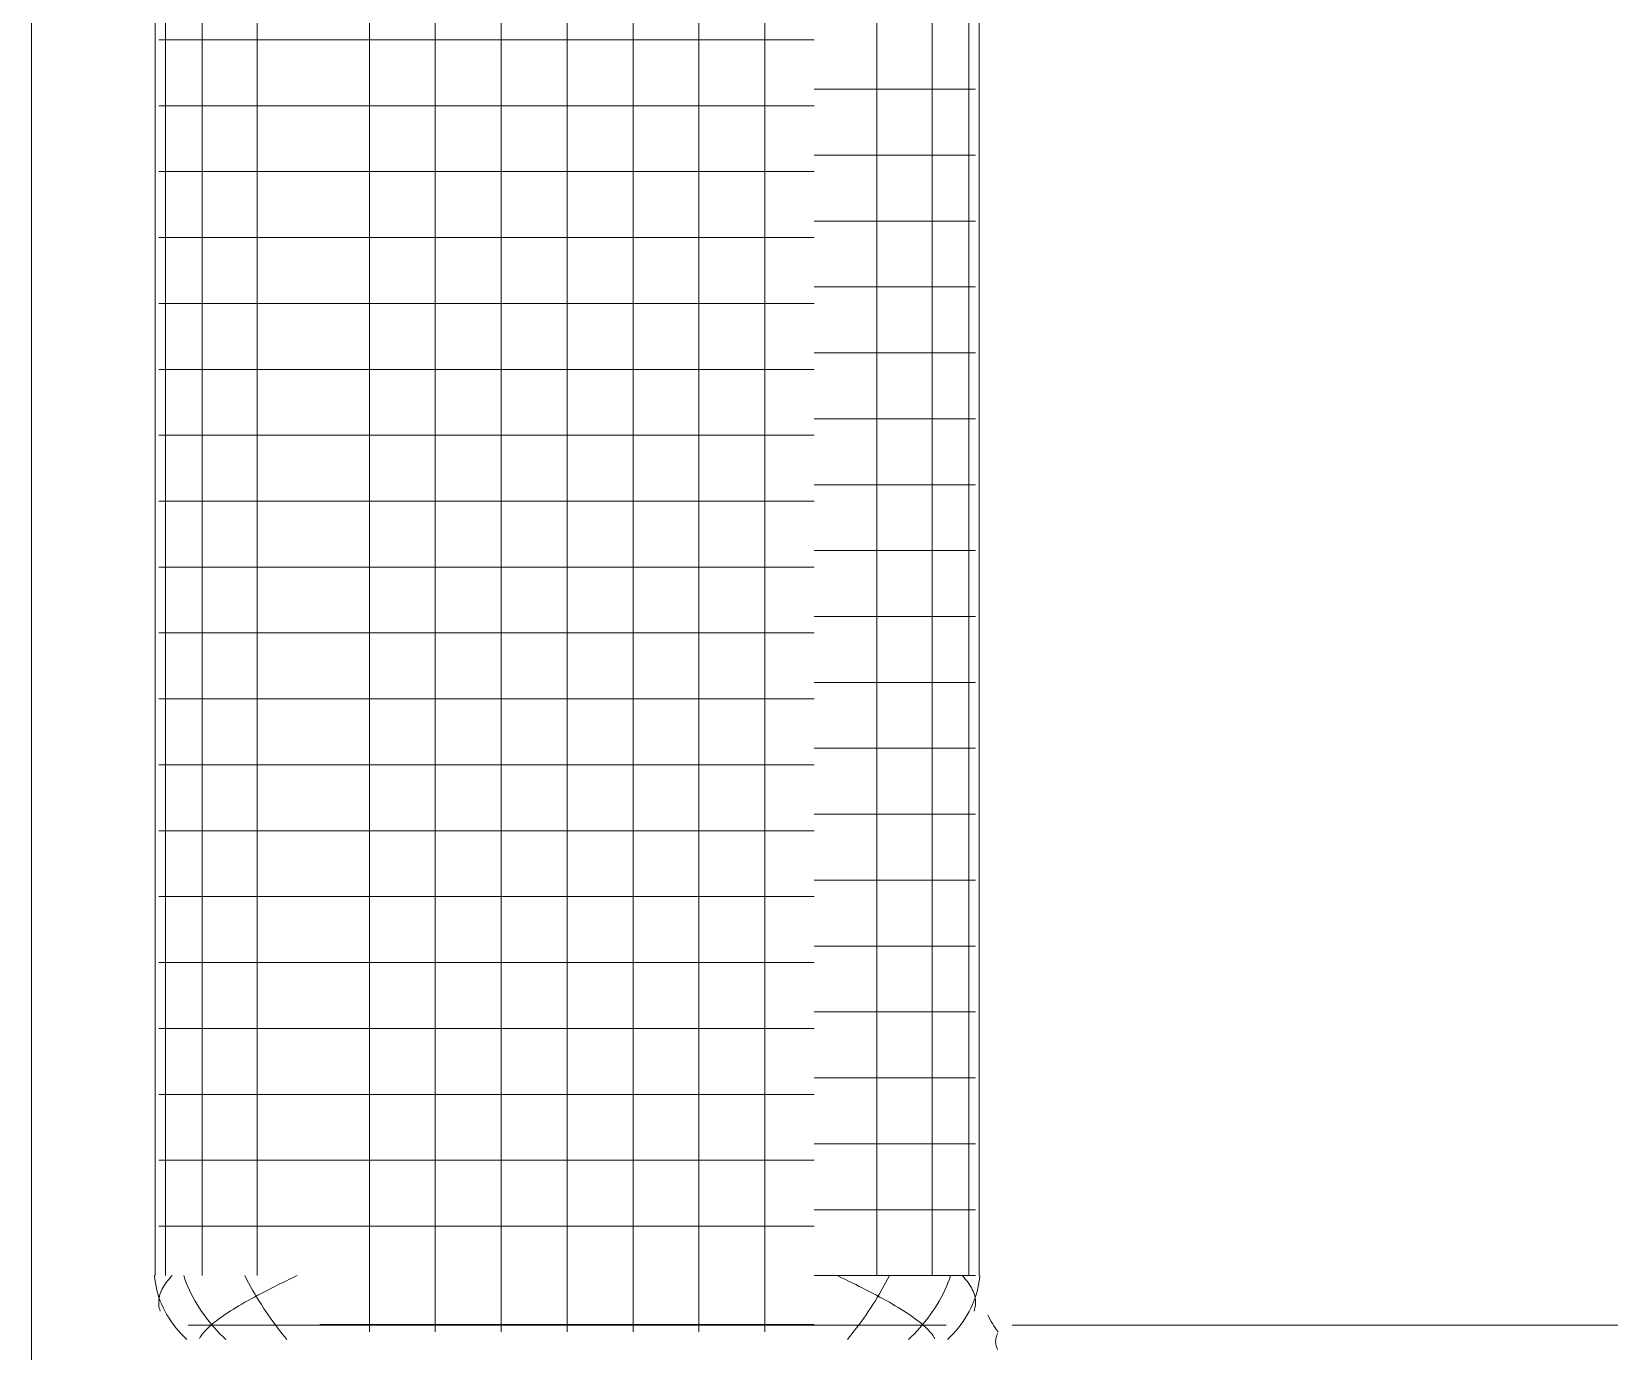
# Model space of a CAD drawing. Header units: millimetres. Extents: x 586.5 to 618.3, y 239.1 to 272.6.
# Drawn here: x 594.072 to 594.5508, y 269.4624 to 269.8629 of the extents above; entities that cross this region are included whole.
import ezdxf

# ---------------------------------------------------------------- set-up
doc = ezdxf.new("R2010")
doc.units = ezdxf.units.MM
doc.header["$LTSCALE"] = 75
doc.layers.add('A Arquitetura LRZ', color=252, linetype='Continuous', lineweight=9)
doc.layers.add('A Mobiliário LRZ', color=253, linetype='Continuous', lineweight=9)

msp = doc.modelspace()

# ---------------------------------------------------------------- linework, layer by layer
at = {"layer": 'A Arquitetura LRZ'}
msp.add_line((594.07204, 263.6104), (594.07204, 271.4104), dxfattribs=at)
at = {"layer": 'A Mobiliário LRZ'}
for p, q in [((594.10954, 270.2354), (594.10954, 269.4854)), ((594.11267, 270.2354), (594.11267, 269.4854)), ((594.12378, 270.2354), (594.12378, 269.4854)), ((594.14053, 270.2354), (594.14053, 269.4854)), ((594.17454, 270.2354), (594.17454, 269.4854)), ((594.19454, 270.2354), (594.19454, 269.4854)), ((594.21454, 270.2354), (594.21454, 269.4854)), ((594.23454, 270.2354), (594.23454, 269.4854)), ((594.25454, 270.2354), (594.25454, 269.4854)), ((594.27454, 270.2354), (594.27454, 269.4854)), ((594.29454, 270.2354), (594.29454, 269.4854)), ((594.32856, 269.4854), (594.32856, 270.2354)), ((594.34531, 269.4854), (594.34531, 270.2354)), ((594.35642, 269.4854), (594.35642, 270.2354)), ((594.35954, 269.4854), (594.35954, 270.2354)), ((594.11068, 269.8604), (594.11574, 269.8604)), ((594.11574, 269.8604), (594.12378, 269.8604)), ((594.12378, 269.8604), (594.13425, 269.8604)), ((594.13425, 269.8604), (594.14645, 269.8604)), ((594.14645, 269.8604), (594.15954, 269.8604)), ((594.15954, 269.8604), (594.30954, 269.8604)), ((594.32264, 269.8454), (594.30954, 269.8454)), ((594.33483, 269.8454), (594.32264, 269.8454)), ((594.34531, 269.8454), (594.33483, 269.8454)), ((594.35335, 269.8454), (594.34531, 269.8454)), ((594.3584, 269.8454), (594.35335, 269.8454)), ((594.11068, 269.8404), (594.11574, 269.8404)), ((594.11574, 269.8404), (594.12378, 269.8404)), ((594.12378, 269.8404), (594.13425, 269.8404)), ((594.13425, 269.8404), (594.14645, 269.8404)), ((594.14645, 269.8404), (594.15954, 269.8404)), ((594.15954, 269.8404), (594.30954, 269.8404)), ((594.32264, 269.8254), (594.30954, 269.8254)), ((594.33483, 269.8254), (594.32264, 269.8254)), ((594.34531, 269.8254), (594.33483, 269.8254)), ((594.35335, 269.8254), (594.34531, 269.8254)), ((594.3584, 269.8254), (594.35335, 269.8254)), ((594.11068, 269.8204), (594.11574, 269.8204)), ((594.11574, 269.8204), (594.12378, 269.8204)), ((594.12378, 269.8204), (594.13425, 269.8204)), ((594.13425, 269.8204), (594.14645, 269.8204)), ((594.14645, 269.8204), (594.15954, 269.8204)), ((594.15954, 269.8204), (594.30954, 269.8204)), ((594.32264, 269.8054), (594.30954, 269.8054)), ((594.33483, 269.8054), (594.32264, 269.8054)), ((594.34531, 269.8054), (594.33483, 269.8054)), ((594.35335, 269.8054), (594.34531, 269.8054)), ((594.3584, 269.8054), (594.35335, 269.8054)), ((594.11068, 269.8004), (594.11574, 269.8004)), ((594.11574, 269.8004), (594.12378, 269.8004)), ((594.12378, 269.8004), (594.13425, 269.8004)), ((594.13425, 269.8004), (594.14645, 269.8004)), ((594.14645, 269.8004), (594.15954, 269.8004)), ((594.15954, 269.8004), (594.30954, 269.8004)), ((594.32264, 269.7854), (594.30954, 269.7854)), ((594.33483, 269.7854), (594.32264, 269.7854)), ((594.34531, 269.7854), (594.33483, 269.7854)), ((594.35335, 269.7854), (594.34531, 269.7854)), ((594.3584, 269.7854), (594.35335, 269.7854)), ((594.11068, 269.7804), (594.11574, 269.7804)), ((594.11574, 269.7804), (594.12378, 269.7804)), ((594.12378, 269.7804), (594.13425, 269.7804)), ((594.13425, 269.7804), (594.14645, 269.7804)), ((594.14645, 269.7804), (594.15954, 269.7804)), ((594.15954, 269.7804), (594.30954, 269.7804)), ((594.32264, 269.7654), (594.30954, 269.7654)), ((594.33483, 269.7654), (594.32264, 269.7654)), ((594.34531, 269.7654), (594.33483, 269.7654)), ((594.35335, 269.7654), (594.34531, 269.7654)), ((594.3584, 269.7654), (594.35335, 269.7654)), ((594.11068, 269.7604), (594.11574, 269.7604)), ((594.11574, 269.7604), (594.12378, 269.7604)), ((594.12378, 269.7604), (594.13425, 269.7604)), ((594.13425, 269.7604), (594.14645, 269.7604)), ((594.14645, 269.7604), (594.15954, 269.7604)), ((594.15954, 269.7604), (594.30954, 269.7604)), ((594.32264, 269.7454), (594.30954, 269.7454)), ((594.33483, 269.7454), (594.32264, 269.7454)), ((594.34531, 269.7454), (594.33483, 269.7454)), ((594.35335, 269.7454), (594.34531, 269.7454)), ((594.3584, 269.7454), (594.35335, 269.7454)), ((594.11068, 269.7404), (594.11574, 269.7404)), ((594.11574, 269.7404), (594.12378, 269.7404)), ((594.12378, 269.7404), (594.13425, 269.7404)), ((594.13425, 269.7404), (594.14645, 269.7404)), ((594.14645, 269.7404), (594.15954, 269.7404)), ((594.15954, 269.7404), (594.30954, 269.7404)), ((594.32264, 269.7254), (594.30954, 269.7254)), ((594.33483, 269.7254), (594.32264, 269.7254)), ((594.34531, 269.7254), (594.33483, 269.7254)), ((594.35335, 269.7254), (594.34531, 269.7254)), ((594.3584, 269.7254), (594.35335, 269.7254)), ((594.11068, 269.7204), (594.11574, 269.7204)), ((594.11574, 269.7204), (594.12378, 269.7204)), ((594.12378, 269.7204), (594.13425, 269.7204)), ((594.13425, 269.7204), (594.14645, 269.7204)), ((594.14645, 269.7204), (594.15954, 269.7204)), ((594.15954, 269.7204), (594.30954, 269.7204)), ((594.32264, 269.7054), (594.30954, 269.7054)), ((594.33483, 269.7054), (594.32264, 269.7054)), ((594.34531, 269.7054), (594.33483, 269.7054)), ((594.35335, 269.7054), (594.34531, 269.7054)), ((594.3584, 269.7054), (594.35335, 269.7054)), ((594.11068, 269.7004), (594.11574, 269.7004)), ((594.11574, 269.7004), (594.12378, 269.7004)), ((594.12378, 269.7004), (594.13425, 269.7004)), ((594.13425, 269.7004), (594.14645, 269.7004)), ((594.14645, 269.7004), (594.15954, 269.7004)), ((594.15954, 269.7004), (594.30954, 269.7004)), ((594.32264, 269.6854), (594.30954, 269.6854)), ((594.33483, 269.6854), (594.32264, 269.6854)), ((594.34531, 269.6854), (594.33483, 269.6854)), ((594.35335, 269.6854), (594.34531, 269.6854)), ((594.3584, 269.6854), (594.35335, 269.6854)), ((594.11068, 269.6804), (594.11574, 269.6804)), ((594.11574, 269.6804), (594.12378, 269.6804)), ((594.12378, 269.6804), (594.13425, 269.6804)), ((594.13425, 269.6804), (594.14645, 269.6804)), ((594.14645, 269.6804), (594.15954, 269.6804)), ((594.15954, 269.6804), (594.30954, 269.6804)), ((594.32264, 269.6654), (594.30954, 269.6654)), ((594.33483, 269.6654), (594.32264, 269.6654)), ((594.34531, 269.6654), (594.33483, 269.6654)), ((594.35335, 269.6654), (594.34531, 269.6654)), ((594.3584, 269.6654), (594.35335, 269.6654)), ((594.11068, 269.6604), (594.11574, 269.6604)), ((594.11574, 269.6604), (594.12378, 269.6604)), ((594.12378, 269.6604), (594.13425, 269.6604)), ((594.13425, 269.6604), (594.14645, 269.6604)), ((594.14645, 269.6604), (594.15954, 269.6604)), ((594.15954, 269.6604), (594.30954, 269.6604)), ((594.32264, 269.6454), (594.30954, 269.6454)), ((594.33483, 269.6454), (594.32264, 269.6454)), ((594.34531, 269.6454), (594.33483, 269.6454)), ((594.35335, 269.6454), (594.34531, 269.6454)), ((594.3584, 269.6454), (594.35335, 269.6454)), ((594.11068, 269.6404), (594.11574, 269.6404)), ((594.11574, 269.6404), (594.12378, 269.6404)), ((594.12378, 269.6404), (594.13425, 269.6404)), ((594.13425, 269.6404), (594.14645, 269.6404)), ((594.14645, 269.6404), (594.15954, 269.6404)), ((594.15954, 269.6404), (594.30954, 269.6404)), ((594.32264, 269.6254), (594.30954, 269.6254)), ((594.33483, 269.6254), (594.32264, 269.6254)), ((594.34531, 269.6254), (594.33483, 269.6254)), ((594.35335, 269.6254), (594.34531, 269.6254)), ((594.3584, 269.6254), (594.35335, 269.6254)), ((594.11068, 269.6204), (594.11574, 269.6204)), ((594.11574, 269.6204), (594.12378, 269.6204)), ((594.12378, 269.6204), (594.13425, 269.6204)), ((594.13425, 269.6204), (594.14645, 269.6204)), ((594.14645, 269.6204), (594.15954, 269.6204)), ((594.15954, 269.6204), (594.30954, 269.6204)), ((594.32264, 269.6054), (594.30954, 269.6054)), ((594.33483, 269.6054), (594.32264, 269.6054)), ((594.34531, 269.6054), (594.33483, 269.6054)), ((594.35335, 269.6054), (594.34531, 269.6054)), ((594.3584, 269.6054), (594.35335, 269.6054)), ((594.11068, 269.6004), (594.11574, 269.6004)), ((594.11574, 269.6004), (594.12378, 269.6004)), ((594.12378, 269.6004), (594.13425, 269.6004)), ((594.13425, 269.6004), (594.14645, 269.6004)), ((594.14645, 269.6004), (594.15954, 269.6004)), ((594.15954, 269.6004), (594.30954, 269.6004)), ((594.32264, 269.5854), (594.30954, 269.5854)), ((594.33483, 269.5854), (594.32264, 269.5854)), ((594.34531, 269.5854), (594.33483, 269.5854)), ((594.35335, 269.5854), (594.34531, 269.5854)), ((594.3584, 269.5854), (594.35335, 269.5854)), ((594.11068, 269.5804), (594.11574, 269.5804)), ((594.11574, 269.5804), (594.12378, 269.5804)), ((594.12378, 269.5804), (594.13425, 269.5804)), ((594.13425, 269.5804), (594.14645, 269.5804)), ((594.14645, 269.5804), (594.15954, 269.5804)), ((594.15954, 269.5804), (594.30954, 269.5804)), ((594.32264, 269.5654), (594.30954, 269.5654)), ((594.33483, 269.5654), (594.32264, 269.5654)), ((594.34531, 269.5654), (594.33483, 269.5654)), ((594.35335, 269.5654), (594.34531, 269.5654)), ((594.3584, 269.5654), (594.35335, 269.5654)), ((594.11068, 269.5604), (594.11574, 269.5604)), ((594.11574, 269.5604), (594.12378, 269.5604)), ((594.12378, 269.5604), (594.13425, 269.5604)), ((594.13425, 269.5604), (594.14645, 269.5604)), ((594.14645, 269.5604), (594.15954, 269.5604)), ((594.15954, 269.5604), (594.30954, 269.5604)), ((594.32264, 269.5454), (594.30954, 269.5454)), ((594.33483, 269.5454), (594.32264, 269.5454)), ((594.34531, 269.5454), (594.33483, 269.5454)), ((594.35335, 269.5454), (594.34531, 269.5454)), ((594.3584, 269.5454), (594.35335, 269.5454)), ((594.11068, 269.5404), (594.11574, 269.5404)), ((594.11574, 269.5404), (594.12378, 269.5404)), ((594.12378, 269.5404), (594.13425, 269.5404)), ((594.13425, 269.5404), (594.14645, 269.5404)), ((594.14645, 269.5404), (594.15954, 269.5404)), ((594.15954, 269.5404), (594.30954, 269.5404)), ((594.32264, 269.5254), (594.30954, 269.5254)), ((594.33483, 269.5254), (594.32264, 269.5254)), ((594.34531, 269.5254), (594.33483, 269.5254)), ((594.35335, 269.5254), (594.34531, 269.5254)), ((594.3584, 269.5254), (594.35335, 269.5254)), ((594.11068, 269.5204), (594.11574, 269.5204)), ((594.11574, 269.5204), (594.12378, 269.5204)), ((594.12378, 269.5204), (594.13425, 269.5204)), ((594.13425, 269.5204), (594.14645, 269.5204)), ((594.14645, 269.5204), (594.15954, 269.5204)), ((594.15954, 269.5204), (594.30954, 269.5204)), ((594.32264, 269.5054), (594.30954, 269.5054)), ((594.33483, 269.5054), (594.32264, 269.5054)), ((594.34531, 269.5054), (594.33483, 269.5054)), ((594.35335, 269.5054), (594.34531, 269.5054)), ((594.3584, 269.5054), (594.35335, 269.5054)), ((594.11068, 269.5004), (594.11574, 269.5004)), ((594.11574, 269.5004), (594.12378, 269.5004)), ((594.12378, 269.5004), (594.13425, 269.5004)), ((594.13425, 269.5004), (594.14645, 269.5004)), ((594.14645, 269.5004), (594.15954, 269.5004)), ((594.15954, 269.5004), (594.30954, 269.5004)), ((594.10935, 269.4854), (594.10946, 269.48429)), ((594.10946, 269.48429), (594.10961, 269.48317)), ((594.11291, 269.48329), (594.11332, 269.48382)), ((594.11332, 269.48382), (594.11375, 269.48435)), ((594.11375, 269.48435), (594.11422, 269.48488)), ((594.11422, 269.48488), (594.11472, 269.4854)), ((594.1182, 269.4854), (594.11858, 269.48429)), ((594.11858, 269.48429), (594.119, 269.48317)), ((594.13675, 269.4854), (594.13731, 269.48429)), ((594.13731, 269.48429), (594.1379, 269.48317)), ((594.14809, 269.48321), (594.1492, 269.48376)), ((594.1492, 269.48376), (594.15033, 269.48431)), ((594.15033, 269.48431), (594.15146, 269.48486)), ((594.15146, 269.48486), (594.15259, 269.4854)), ((594.17454, 269.47521), (594.17454, 269.4854)), ((594.19454, 269.47521), (594.19454, 269.4854)), ((594.21454, 269.47521), (594.21454, 269.4854)), ((594.23454, 269.47521), (594.23454, 269.4854)), ((594.25454, 269.47521), (594.25454, 269.4854)), ((594.27454, 269.47521), (594.27454, 269.4854)), ((594.29454, 269.47521), (594.29454, 269.4854)), ((594.32264, 269.4854), (594.30954, 269.4854)), ((594.31763, 269.48486), (594.3165, 269.4854)), ((594.31876, 269.48431), (594.31763, 269.48486)), ((594.31988, 269.48376), (594.31876, 269.48431)), ((594.321, 269.48321), (594.31988, 269.48376)), ((594.33483, 269.4854), (594.32264, 269.4854)), ((594.33119, 269.48317), (594.33177, 269.48429)), ((594.33177, 269.48429), (594.33234, 269.4854)), ((594.34531, 269.4854), (594.33483, 269.4854)), ((594.35335, 269.4854), (594.34531, 269.4854)), ((594.35009, 269.48317), (594.35051, 269.48429)), ((594.35051, 269.48429), (594.35089, 269.4854)), ((594.3584, 269.4854), (594.35335, 269.4854)), ((594.35487, 269.48488), (594.35437, 269.4854)), ((594.35533, 269.48435), (594.35487, 269.48488)), ((594.35577, 269.48382), (594.35533, 269.48435)), ((594.35618, 269.48329), (594.35577, 269.48382)), ((594.35948, 269.48317), (594.35963, 269.48429)), ((594.35963, 269.48429), (594.35973, 269.4854)), ((594.10961, 269.48317), (594.10981, 269.48206)), ((594.10981, 269.48206), (594.11006, 269.48096)), ((594.11006, 269.48096), (594.11036, 269.47986)), ((594.11036, 269.47986), (594.11071, 269.47877)), ((594.11074, 269.4786), (594.11085, 269.47911)), ((594.11085, 269.47911), (594.11099, 269.47963)), ((594.11099, 269.47963), (594.11116, 269.48015)), ((594.11116, 269.48015), (594.11137, 269.48067)), ((594.11137, 269.48067), (594.11161, 269.48119)), ((594.11161, 269.48119), (594.11189, 269.48171)), ((594.11189, 269.48171), (594.1122, 269.48224)), ((594.1122, 269.48224), (594.11254, 269.48276)), ((594.11254, 269.48276), (594.11291, 269.48329)), ((594.119, 269.48317), (594.11945, 269.48206)), ((594.11945, 269.48206), (594.11995, 269.48096)), ((594.11995, 269.48096), (594.12048, 269.47986)), ((594.12048, 269.47986), (594.12105, 269.47877)), ((594.1379, 269.48317), (594.13851, 269.48206)), ((594.13851, 269.48206), (594.13913, 269.48096)), ((594.13868, 269.47835), (594.13965, 269.47888)), ((594.13913, 269.48096), (594.13977, 269.47986)), ((594.13965, 269.47888), (594.14065, 269.47942)), ((594.13977, 269.47986), (594.14042, 269.47877)), ((594.14065, 269.47942), (594.14167, 269.47995)), ((594.14167, 269.47995), (594.1427, 269.48049)), ((594.1427, 269.48049), (594.14375, 269.48103)), ((594.14375, 269.48103), (594.14482, 269.48158)), ((594.14482, 269.48158), (594.1459, 269.48212)), ((594.1459, 269.48212), (594.14699, 269.48267)), ((594.14699, 269.48267), (594.14809, 269.48321)), ((594.3221, 269.48267), (594.321, 269.48321)), ((594.32319, 269.48212), (594.3221, 269.48267)), ((594.32427, 269.48158), (594.32319, 269.48212)), ((594.32533, 269.48103), (594.32427, 269.48158)), ((594.32638, 269.48049), (594.32533, 269.48103)), ((594.32742, 269.47995), (594.32638, 269.48049)), ((594.32843, 269.47942), (594.32742, 269.47995)), ((594.32943, 269.47888), (594.32843, 269.47942)), ((594.32866, 269.47877), (594.32932, 269.47986)), ((594.32932, 269.47986), (594.32996, 269.48096)), ((594.33041, 269.47835), (594.32943, 269.47888)), ((594.32996, 269.48096), (594.33058, 269.48206)), ((594.33058, 269.48206), (594.33119, 269.48317)), ((594.34804, 269.47877), (594.34861, 269.47986)), ((594.34861, 269.47986), (594.34914, 269.48096)), ((594.34914, 269.48096), (594.34963, 269.48206)), ((594.34963, 269.48206), (594.35009, 269.48317)), ((594.35655, 269.48276), (594.35618, 269.48329)), ((594.35689, 269.48224), (594.35655, 269.48276)), ((594.3572, 269.48171), (594.35689, 269.48224)), ((594.35747, 269.48119), (594.3572, 269.48171)), ((594.35772, 269.48067), (594.35747, 269.48119)), ((594.35792, 269.48015), (594.35772, 269.48067)), ((594.3581, 269.47963), (594.35792, 269.48015)), ((594.35824, 269.47911), (594.3581, 269.47963)), ((594.35835, 269.4786), (594.35824, 269.47911)), ((594.35838, 269.47877), (594.35873, 269.47986)), ((594.35873, 269.47986), (594.35903, 269.48096)), ((594.35903, 269.48096), (594.35928, 269.48206)), ((594.35928, 269.48206), (594.35948, 269.48317)), ((594.11061, 269.47707), (594.11062, 269.47758)), ((594.11064, 269.47656), (594.11061, 269.47707)), ((594.11062, 269.47758), (594.11066, 269.47809)), ((594.1107, 269.47606), (594.11064, 269.47656)), ((594.11066, 269.47809), (594.11074, 269.4786)), ((594.11079, 269.47556), (594.1107, 269.47606)), ((594.11071, 269.47877), (594.1111, 269.47769)), ((594.11092, 269.47507), (594.11079, 269.47556)), ((594.11108, 269.47458), (594.11092, 269.47507)), ((594.1111, 269.47769), (594.11154, 269.47662)), ((594.11154, 269.47662), (594.11203, 269.47556)), ((594.11203, 269.47556), (594.11256, 269.47452)), ((594.11256, 269.47452), (594.11313, 269.47349)), ((594.12105, 269.47877), (594.12165, 269.47769)), ((594.12165, 269.47769), (594.12228, 269.47662)), ((594.12228, 269.47662), (594.12295, 269.47556)), ((594.12295, 269.47556), (594.12364, 269.47452)), ((594.12364, 269.47452), (594.12437, 269.47349)), ((594.1309, 269.47369), (594.13166, 269.47419)), ((594.13166, 269.47419), (594.13245, 269.4747)), ((594.13245, 269.4747), (594.13327, 269.47521)), ((594.13327, 269.47521), (594.13411, 269.47572)), ((594.13411, 269.47572), (594.13497, 269.47624)), ((594.13497, 269.47624), (594.13587, 269.47676)), ((594.13587, 269.47676), (594.13678, 269.47729)), ((594.13678, 269.47729), (594.13772, 269.47782)), ((594.13772, 269.47782), (594.13868, 269.47835)), ((594.14042, 269.47877), (594.14109, 269.47769)), ((594.14109, 269.47769), (594.14177, 269.47662)), ((594.14177, 269.47662), (594.14246, 269.47556)), ((594.14246, 269.47556), (594.14316, 269.47452)), ((594.14316, 269.47452), (594.14386, 269.47349)), ((594.17454, 269.46835), (594.17454, 269.47521)), ((594.19454, 269.46835), (594.19454, 269.47521)), ((594.21454, 269.46835), (594.21454, 269.47521)), ((594.23454, 269.46835), (594.23454, 269.47521)), ((594.25454, 269.46835), (594.25454, 269.47521)), ((594.27454, 269.46835), (594.27454, 269.47521)), ((594.29454, 269.46835), (594.29454, 269.47521)), ((594.32523, 269.47349), (594.32593, 269.47452)), ((594.32593, 269.47452), (594.32663, 269.47556)), ((594.32663, 269.47556), (594.32732, 269.47662)), ((594.32732, 269.47662), (594.328, 269.47769)), ((594.328, 269.47769), (594.32866, 269.47877)), ((594.33137, 269.47782), (594.33041, 269.47835)), ((594.33231, 269.47729), (594.33137, 269.47782)), ((594.33322, 269.47676), (594.33231, 269.47729)), ((594.33411, 269.47624), (594.33322, 269.47676)), ((594.33498, 269.47572), (594.33411, 269.47624)), ((594.33582, 269.47521), (594.33498, 269.47572)), ((594.33663, 269.4747), (594.33582, 269.47521)), ((594.33742, 269.47419), (594.33663, 269.4747)), ((594.33818, 269.47369), (594.33742, 269.47419)), ((594.34472, 269.47349), (594.34544, 269.47452)), ((594.34544, 269.47452), (594.34614, 269.47556)), ((594.34614, 269.47556), (594.3468, 269.47662)), ((594.3468, 269.47662), (594.34744, 269.47769)), ((594.34744, 269.47769), (594.34804, 269.47877)), ((594.35595, 269.47349), (594.35653, 269.47452)), ((594.35653, 269.47452), (594.35706, 269.47556)), ((594.35706, 269.47556), (594.35754, 269.47662)), ((594.35754, 269.47662), (594.35798, 269.47769)), ((594.35798, 269.47769), (594.35838, 269.47877)), ((594.35801, 269.47458), (594.35817, 269.47507)), ((594.35817, 269.47507), (594.35829, 269.47556)), ((594.35829, 269.47556), (594.35839, 269.47606)), ((594.35842, 269.47809), (594.35835, 269.4786)), ((594.35839, 269.47606), (594.35845, 269.47656)), ((594.35847, 269.47758), (594.35842, 269.47809)), ((594.35845, 269.47656), (594.35847, 269.47707)), ((594.35847, 269.47707), (594.35847, 269.47758)), ((594.11313, 269.47349), (594.11375, 269.47248)), ((594.11375, 269.47248), (594.11441, 269.47149)), ((594.11441, 269.47149), (594.1151, 269.47053)), ((594.1151, 269.47053), (594.11584, 269.46958)), ((594.11584, 269.46958), (594.11661, 269.46866)), ((594.11955, 269.4704), (594.11954, 269.4704)), ((594.1196, 269.4704), (594.11955, 269.4704)), ((594.11971, 269.4704), (594.1196, 269.4704)), ((594.11989, 269.4704), (594.11971, 269.4704)), ((594.12013, 269.4704), (594.11989, 269.4704)), ((594.12043, 269.4704), (594.12013, 269.4704)), ((594.12079, 269.4704), (594.12043, 269.4704)), ((594.12122, 269.4704), (594.12079, 269.4704)), ((594.12171, 269.4704), (594.12122, 269.4704)), ((594.12226, 269.4704), (594.12171, 269.4704)), ((594.12287, 269.4704), (594.12226, 269.4704)), ((594.12354, 269.4704), (594.12287, 269.4704)), ((594.12427, 269.4704), (594.12354, 269.4704)), ((594.12505, 269.4704), (594.12427, 269.4704)), ((594.12437, 269.47349), (594.12512, 269.47248)), ((594.12498, 269.46892), (594.12542, 269.46937)), ((594.12588, 269.4704), (594.12505, 269.4704)), ((594.12512, 269.47248), (594.12589, 269.47149)), ((594.12542, 269.46937), (594.12591, 269.46983)), ((594.12678, 269.4704), (594.12588, 269.4704)), ((594.12589, 269.47149), (594.12669, 269.47053)), ((594.12591, 269.46983), (594.12642, 269.47029)), ((594.12642, 269.47029), (594.12697, 269.47076)), ((594.12669, 269.47053), (594.12751, 269.46958)), ((594.12772, 269.4704), (594.12678, 269.4704)), ((594.12697, 269.47076), (594.12755, 269.47124)), ((594.12751, 269.46958), (594.12835, 269.46866)), ((594.12755, 269.47124), (594.12816, 269.47172)), ((594.12871, 269.4704), (594.12772, 269.4704)), ((594.12816, 269.47172), (594.1288, 269.4722)), ((594.12976, 269.4704), (594.12871, 269.4704)), ((594.1288, 269.4722), (594.12947, 269.47269)), ((594.12947, 269.47269), (594.13017, 269.47319)), ((594.13085, 269.4704), (594.12976, 269.4704)), ((594.13017, 269.47319), (594.1309, 269.47369)), ((594.13199, 269.4704), (594.13085, 269.4704)), ((594.13317, 269.4704), (594.13199, 269.4704)), ((594.13439, 269.4704), (594.13317, 269.4704)), ((594.13566, 269.4704), (594.13439, 269.4704)), ((594.13696, 269.4704), (594.13566, 269.4704)), ((594.1383, 269.4704), (594.13696, 269.4704)), ((594.13967, 269.4704), (594.1383, 269.4704)), ((594.14107, 269.4704), (594.13967, 269.4704)), ((594.14251, 269.4704), (594.14107, 269.4704)), ((594.14397, 269.4704), (594.14251, 269.4704)), ((594.14386, 269.47349), (594.14457, 269.47248)), ((594.14545, 269.4704), (594.14397, 269.4704)), ((594.14457, 269.47248), (594.14528, 269.47149)), ((594.14528, 269.47149), (594.14599, 269.47053)), ((594.14696, 269.4704), (594.14545, 269.4704)), ((594.14599, 269.47053), (594.1467, 269.46958)), ((594.1467, 269.46958), (594.14741, 269.46866)), ((594.14849, 269.4704), (594.14696, 269.4704)), ((594.15004, 269.4704), (594.14849, 269.4704)), ((594.1516, 269.4704), (594.15004, 269.4704)), ((594.15317, 269.4704), (594.1516, 269.4704)), ((594.15475, 269.4704), (594.15317, 269.4704)), ((594.15635, 269.4704), (594.15475, 269.4704)), ((594.15794, 269.4704), (594.15635, 269.4704)), ((594.15954, 269.4704), (594.15794, 269.4704)), ((594.15954, 269.47053), (594.30954, 269.47053)), ((594.30954, 269.4704), (594.15954, 269.4704)), ((594.30998, 269.4704), (594.30954, 269.4704)), ((594.31157, 269.4704), (594.30998, 269.4704)), ((594.31317, 269.4704), (594.31157, 269.4704)), ((594.31476, 269.4704), (594.31317, 269.4704)), ((594.31634, 269.4704), (594.31476, 269.4704)), ((594.31791, 269.4704), (594.31634, 269.4704)), ((594.31947, 269.4704), (594.31791, 269.4704)), ((594.32101, 269.4704), (594.31947, 269.4704)), ((594.32254, 269.4704), (594.32101, 269.4704)), ((594.32168, 269.46866), (594.32239, 269.46958)), ((594.32239, 269.46958), (594.3231, 269.47053)), ((594.32404, 269.4704), (594.32254, 269.4704)), ((594.3231, 269.47053), (594.32381, 269.47149)), ((594.32381, 269.47149), (594.32452, 269.47248)), ((594.32552, 269.4704), (594.32404, 269.4704)), ((594.32452, 269.47248), (594.32523, 269.47349)), ((594.32697, 269.4704), (594.32552, 269.4704)), ((594.3284, 269.4704), (594.32697, 269.4704)), ((594.32979, 269.4704), (594.3284, 269.4704)), ((594.33116, 269.4704), (594.32979, 269.4704)), ((594.33248, 269.4704), (594.33116, 269.4704)), ((594.33378, 269.4704), (594.33248, 269.4704)), ((594.33503, 269.4704), (594.33378, 269.4704)), ((594.33624, 269.4704), (594.33503, 269.4704)), ((594.33741, 269.4704), (594.33624, 269.4704)), ((594.33854, 269.4704), (594.33741, 269.4704)), ((594.33891, 269.47319), (594.33818, 269.47369)), ((594.33962, 269.4704), (594.33854, 269.4704)), ((594.33962, 269.47269), (594.33891, 269.47319)), ((594.34029, 269.4722), (594.33962, 269.47269)), ((594.34065, 269.4704), (594.33962, 269.4704)), ((594.34093, 269.47172), (594.34029, 269.4722)), ((594.34163, 269.4704), (594.34065, 269.4704)), ((594.34074, 269.46866), (594.34158, 269.46958)), ((594.34154, 269.47124), (594.34093, 269.47172)), ((594.34212, 269.47076), (594.34154, 269.47124)), ((594.34158, 269.46958), (594.3424, 269.47053)), ((594.34256, 269.4704), (594.34163, 269.4704)), ((594.34267, 269.47029), (594.34212, 269.47076)), ((594.3424, 269.47053), (594.34319, 269.47149)), ((594.34343, 269.4704), (594.34256, 269.4704)), ((594.34318, 269.46983), (594.34267, 269.47029)), ((594.34366, 269.46937), (594.34318, 269.46983)), ((594.34319, 269.47149), (594.34397, 269.47248)), ((594.34426, 269.4704), (594.34343, 269.4704)), ((594.34411, 269.46892), (594.34366, 269.46937)), ((594.34397, 269.47248), (594.34472, 269.47349)), ((594.34502, 269.4704), (594.34426, 269.4704)), ((594.34573, 269.4704), (594.34502, 269.4704)), ((594.34639, 269.4704), (594.34573, 269.4704)), ((594.34698, 269.4704), (594.34639, 269.4704)), ((594.34751, 269.4704), (594.34698, 269.4704)), ((594.34799, 269.4704), (594.34751, 269.4704)), ((594.3484, 269.4704), (594.34799, 269.4704)), ((594.34875, 269.4704), (594.3484, 269.4704)), ((594.34903, 269.4704), (594.34875, 269.4704)), ((594.34926, 269.4704), (594.34903, 269.4704)), ((594.34942, 269.4704), (594.34926, 269.4704)), ((594.34951, 269.4704), (594.34942, 269.4704)), ((594.34954, 269.4704), (594.34951, 269.4704)), ((594.35248, 269.46866), (594.35325, 269.46958)), ((594.35325, 269.46958), (594.35398, 269.47053)), ((594.35398, 269.47053), (594.35468, 269.47149)), ((594.35468, 269.47149), (594.35534, 269.47248)), ((594.35534, 269.47248), (594.35595, 269.47349)), ((594.36956, 269.4704), (594.36954, 269.4704)), ((594.36961, 269.4704), (594.36956, 269.4704)), ((594.36967, 269.4704), (594.36961, 269.4704)), ((594.36976, 269.4704), (594.36967, 269.4704)), ((594.36988, 269.4704), (594.36976, 269.4704)), ((594.37001, 269.4704), (594.36988, 269.4704)), ((594.37017, 269.4704), (594.37001, 269.4704)), ((594.37036, 269.4704), (594.37017, 269.4704)), ((594.37056, 269.4704), (594.37036, 269.4704)), ((594.37079, 269.4704), (594.37056, 269.4704)), ((594.37104, 269.4704), (594.37079, 269.4704)), ((594.37131, 269.4704), (594.37104, 269.4704)), ((594.37161, 269.4704), (594.37131, 269.4704)), ((594.37192, 269.4704), (594.37161, 269.4704)), ((594.37226, 269.4704), (594.37192, 269.4704)), ((594.37261, 269.4704), (594.37226, 269.4704)), ((594.37298, 269.4704), (594.37261, 269.4704)), ((594.37337, 269.4704), (594.37298, 269.4704)), ((594.37378, 269.4704), (594.37337, 269.4704)), ((594.37421, 269.4704), (594.37378, 269.4704)), ((594.37465, 269.4704), (594.37421, 269.4704)), ((594.37511, 269.4704), (594.37465, 269.4704)), ((594.37559, 269.4704), (594.37511, 269.4704)), ((594.37607, 269.4704), (594.37559, 269.4704)), ((594.37658, 269.4704), (594.37607, 269.4704)), ((594.37709, 269.4704), (594.37658, 269.4704)), ((594.37762, 269.4704), (594.37709, 269.4704)), ((594.37815, 269.4704), (594.37762, 269.4704)), ((594.3787, 269.4704), (594.37815, 269.4704)), ((594.37926, 269.4704), (594.3787, 269.4704)), ((594.37982, 269.4704), (594.37926, 269.4704)), ((594.3804, 269.4704), (594.37982, 269.4704)), ((594.38098, 269.4704), (594.3804, 269.4704)), ((594.38156, 269.4704), (594.38098, 269.4704)), ((594.38215, 269.4704), (594.38156, 269.4704)), ((594.38275, 269.4704), (594.38215, 269.4704)), ((594.38334, 269.4704), (594.38275, 269.4704)), ((594.38394, 269.4704), (594.38334, 269.4704)), ((594.38454, 269.4704), (594.38394, 269.4704)), ((594.97954, 269.4704), (594.38454, 269.4704)), ((594.11661, 269.46866), (594.11741, 269.46776)), ((594.11741, 269.46776), (594.11825, 269.46689)), ((594.11825, 269.46689), (594.11912, 269.46605)), ((594.123, 269.46633), (594.12324, 269.46674)), ((594.12324, 269.46674), (594.12352, 269.46716)), ((594.12352, 269.46716), (594.12383, 269.46759)), ((594.12383, 269.46759), (594.12418, 269.46803)), ((594.12418, 269.46803), (594.12456, 269.46847)), ((594.12456, 269.46847), (594.12498, 269.46892)), ((594.12835, 269.46866), (594.1292, 269.46776)), ((594.1292, 269.46776), (594.13007, 269.46689)), ((594.13007, 269.46689), (594.13096, 269.46605)), ((594.14741, 269.46866), (594.14811, 269.46776)), ((594.14811, 269.46776), (594.14881, 269.46689)), ((594.14881, 269.46689), (594.1495, 269.46605)), ((594.31958, 269.46605), (594.32027, 269.46689)), ((594.32027, 269.46689), (594.32097, 269.46776)), ((594.32097, 269.46776), (594.32168, 269.46866)), ((594.33813, 269.46605), (594.33901, 269.46689)), ((594.33901, 269.46689), (594.33989, 269.46776)), ((594.33989, 269.46776), (594.34074, 269.46866)), ((594.34452, 269.46847), (594.34411, 269.46892)), ((594.34491, 269.46803), (594.34452, 269.46847)), ((594.34525, 269.46759), (594.34491, 269.46803)), ((594.34557, 269.46716), (594.34525, 269.46759)), ((594.34584, 269.46674), (594.34557, 269.46716)), ((594.34609, 269.46633), (594.34584, 269.46674)), ((594.34997, 269.46605), (594.35084, 269.46689)), ((594.35084, 269.46689), (594.35167, 269.46776)), ((594.35167, 269.46776), (594.35248, 269.46866))]:
    msp.add_line(p, q, dxfattribs=at)
for centre, radius, start, end in [((594.38788, 269.4854), 0.02833, 204.771, 217.1565), ((594.36954, 269.4654), 0.005, 150, 180), ((594.36954, 269.4654), 0.005, 180, 210)]:
    msp.add_arc(centre, radius, start, end, dxfattribs=at)

doc.saveas('drawing.dxf')
